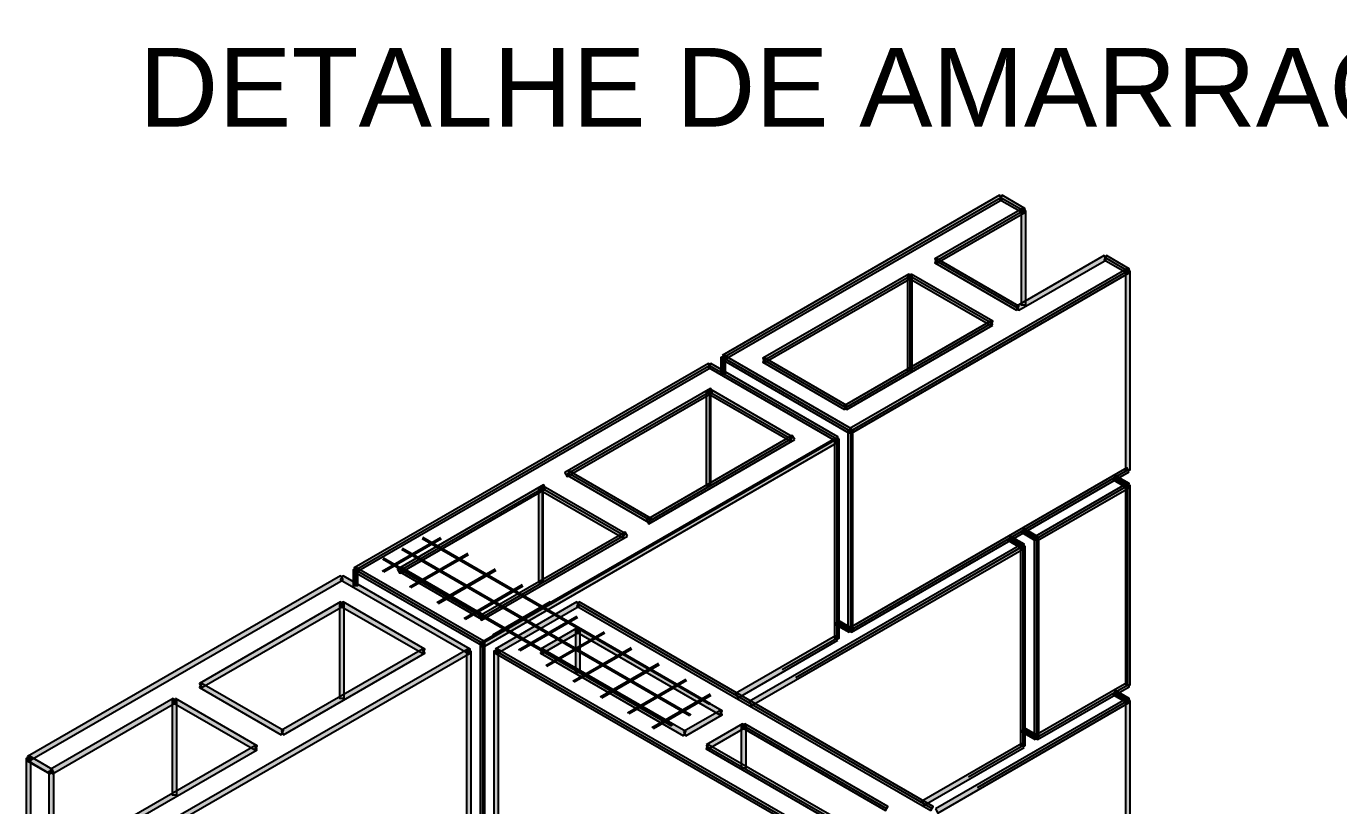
# Model space of a CAD drawing. Extents: x 0 to 119, y 0 to 84.
# Drawn here: x 50.92 to 55.92, y 66.06 to 69.04 of the extents above; entities that cross this region are included whole.
import ezdxf

# ---------------------------------------------------------------- set-up
doc = ezdxf.new("R2010")
doc.units = 0
doc.header["$MEASUREMENT"] = 0
doc.layers.add('3', color=7, linetype='CONTINUOUS')
doc.layers.add('4', color=5, linetype='CONTINUOUS')
doc.styles.add('TQS_ARIAL', font='arial.ttf')

msp = doc.modelspace()

# ---------------------------------------------------------------- linework, layer by layer
at = {"layer": '3', "color": 7, "linetype": 'Continuous'}
for p, q in [((53.575931, 67.771756), (54.635079, 68.383256)), ((54.635079, 68.383256), (54.721682, 68.333256)), ((54.388034, 68.140624), (54.721682, 68.333256)), ((55.033451, 68.153256), (55.120053, 68.103256)), ((54.060906, 67.491756), (55.120053, 68.103256)), ((54.060906, 67.491756), (55.120053, 68.103256)), ((54.699803, 67.960624), (54.388034, 68.140624)), ((54.699803, 67.960624), (54.388034, 68.140624)), ((53.731816, 67.761756), (54.288034, 68.082889)), ((54.288034, 68.082889), (54.288034, 67.722889)), ((54.599803, 67.902889), (54.288034, 68.082889)), ((54.043585, 67.581756), (54.599803, 67.902889)), ((53.575931, 67.771756), (53.575931, 67.711756)), ((53.575931, 67.771756), (54.060906, 67.491756)), ((53.731816, 67.761756), (54.043585, 67.581756)), ((52.172971, 66.961756), (53.52397, 67.741756)), ((53.52397, 67.741756), (54.008944, 67.461756)), ((52.985073, 67.330623), (53.52397, 67.641756)), ((53.52397, 67.641756), (53.52397, 67.281756)), ((53.52397, 67.641756), (53.835739, 67.461756)), ((52.657945, 66.681756), (54.008944, 67.461756)), ((52.657945, 66.681756), (54.008944, 67.461756)), ((53.296842, 67.150624), (53.835739, 67.461756)), ((54.008944, 67.461756), (54.008945, 66.701756)), ((54.060906, 67.491756), (54.060906, 66.731756)), ((54.060906, 67.491756), (54.060906, 66.731756)), ((53.296842, 67.150624), (52.985073, 67.330623)), ((54.060906, 66.731756), (55.120054, 67.343256)), ((55.068092, 67.313256), (55.120054, 67.283256)), ((52.346176, 66.961756), (52.885073, 67.272888)), ((52.885073, 67.272888), (52.885073, 66.912888)), ((53.196842, 67.092888), (52.885073, 67.272888)), ((54.771047, 67.081757), (55.120054, 67.283256)), ((55.120054, 66.523256), (55.120054, 67.283256)), ((54.719085, 67.111757), (54.771047, 67.081757)), ((52.657945, 66.781756), (53.196842, 67.092888)), ((53.85306, 66.551756), (54.719085, 67.051757)), ((54.667124, 67.081757), (54.719085, 67.051757)), ((54.719085, 67.051757), (54.719086, 66.291757)), ((54.771047, 67.081757), (54.771047, 66.321757)), ((52.172971, 66.961756), (52.657945, 66.681756)), ((52.172971, 66.961756), (52.657945, 66.681756)), ((52.172971, 66.961756), (52.172971, 66.901756)), ((52.346176, 66.961756), (52.657945, 66.781756)), ((52.657945, 66.681756), (53.142919, 66.961756)), ((53.021676, 66.831756), (54.372676, 66.051756)), ((54.008945, 66.761756), (54.060906, 66.731756)), ((53.801099, 66.581756), (54.008945, 66.701756)), ((52.657945, 66.681756), (52.657945, 65.921756)), ((52.709907, 66.651756), (54.060907, 65.871756)), ((54.771047, 66.321757), (55.120054, 66.523256)), ((54.545881, 66.131757), (55.120054, 66.463256)), ((55.068092, 66.493256), (55.120054, 66.463256)), ((55.068092, 66.493256), (55.120054, 66.463256)), ((53.653874, 66.366756), (54.199471, 66.051756)), ((54.719086, 66.351757), (54.771047, 66.321757)), ((53.51531, 66.286756), (54.060906, 65.971756)), ((54.51124, 66.171757), (54.719086, 66.291757))]:
    msp.add_line(p, q, dxfattribs=at)
for points in [[(53.571431, 67.77955), (53.580431, 67.763962), (54.639579, 68.375462), (54.630579, 68.39105), (53.571431, 67.77955)], [(54.639579, 68.39105), (54.630579, 68.375462), (54.717182, 68.325462), (54.726182, 68.34105), (54.639579, 68.39105)], [(54.726182, 68.325462), (54.717182, 68.34105), (54.383534, 68.148418), (54.392534, 68.13283), (54.726182, 68.325462)], [(54.730682, 68.333256), (54.712682, 68.333256), (54.712682, 67.973256), (54.730682, 67.973256), (54.730682, 68.333256)], [(54.695303, 67.95283), (54.704303, 67.968418), (54.392534, 68.148418), (54.383534, 68.13283), (54.695303, 67.95283)], [(55.037951, 68.145462), (55.028951, 68.16105), (54.695303, 67.968418), (54.704303, 67.95283), (55.037951, 68.145462)], [(55.115553, 68.095462), (55.124553, 68.11105), (55.037951, 68.16105), (55.028951, 68.145462), (55.115553, 68.095462)], [(54.056406, 67.499551), (54.065406, 67.483962), (55.124553, 68.095462), (55.115553, 68.11105), (54.056406, 67.499551)], [(55.129053, 68.103256), (55.111053, 68.103256), (55.111054, 67.343256), (55.129054, 67.343256), (55.129053, 68.103256)], [(54.292534, 68.075095), (54.283534, 68.090683), (53.727316, 67.76955), (53.736316, 67.753962), (54.292534, 68.075095)], [(54.297034, 68.082889), (54.279034, 68.082889), (54.279034, 67.722889), (54.297034, 67.722889), (54.297034, 68.082889)], [(54.292534, 68.090683), (54.283534, 68.075095), (54.595303, 67.895095), (54.604303, 67.910683), (54.292534, 68.090683)], [(54.604303, 67.895095), (54.595303, 67.910683), (54.039085, 67.589551), (54.048085, 67.573962), (54.604303, 67.895095)], [(53.52847, 67.733962), (53.51947, 67.74955), (52.168471, 66.96955), (52.177471, 66.953961), (53.52847, 67.733962)], [(54.004444, 67.453962), (54.013444, 67.469551), (53.52847, 67.74955), (53.51947, 67.733962), (54.004444, 67.453962)], [(53.584931, 67.771756), (53.566931, 67.771756), (53.566931, 67.711756), (53.584931, 67.711756), (53.584931, 67.771756)], [(53.580431, 67.77955), (53.571431, 67.763962), (54.056406, 67.483962), (54.065406, 67.499551), (53.580431, 67.77955)], [(54.039085, 67.573962), (54.048085, 67.589551), (53.736316, 67.76955), (53.727316, 67.753962), (54.039085, 67.573962)], [(53.53679, 67.638766), (53.52779, 67.654355), (52.971572, 67.333222), (52.980572, 67.317633), (53.53679, 67.638766)], [(53.831239, 67.453962), (53.840239, 67.46955), (53.52847, 67.64955), (53.51947, 67.633962), (53.831239, 67.453962)], [(53.52847, 67.644354), (53.51047, 67.644354), (53.51047, 67.284354), (53.52847, 67.284354), (53.52847, 67.644354)], [(54.008944, 67.446168), (53.999944, 67.461756), (52.648945, 66.681756), (52.657945, 66.666167), (54.008944, 67.446168)], [(53.848559, 67.458766), (53.839559, 67.474355), (53.283342, 67.153222), (53.292342, 67.137633), (53.848559, 67.458766)], [(54.017944, 67.461756), (53.999944, 67.461756), (53.999945, 66.701756), (54.017945, 66.701756), (54.017944, 67.461756)], [(54.051906, 66.731756), (54.069906, 66.731756), (54.069906, 67.491756), (54.051906, 67.491756), (54.051906, 66.731756)], [(55.124554, 67.335462), (55.115554, 67.35105), (54.056406, 66.739551), (54.065406, 66.723962), (55.124554, 67.335462)], [(53.292342, 67.142829), (53.301342, 67.158418), (52.989573, 67.338418), (52.980573, 67.322829), (53.292342, 67.142829)], [(55.115554, 67.275462), (55.124554, 67.29105), (55.072592, 67.32105), (55.063592, 67.305462), (55.115554, 67.275462)], [(52.898876, 67.270466), (52.889876, 67.286054), (52.333658, 66.964922), (52.342658, 66.949333), (52.898876, 67.270466)], [(52.889573, 67.275486), (52.871573, 67.275486), (52.871573, 66.915486), (52.889573, 66.915486), (52.889573, 67.275486)], [(53.192342, 67.085094), (53.201342, 67.100683), (52.889573, 67.280683), (52.880573, 67.265094), (53.192342, 67.085094)], [(55.124554, 67.275462), (55.115554, 67.29105), (54.766547, 67.089551), (54.775547, 67.073962), (55.124554, 67.275462)], [(55.111054, 66.523256), (55.129054, 66.523256), (55.129054, 67.283256), (55.111054, 67.283256), (55.111054, 66.523256)], [(53.210654, 67.090471), (53.201654, 67.10606), (52.645436, 66.784927), (52.654436, 66.769338), (53.210654, 67.090471)], [(54.766547, 67.073962), (54.775547, 67.089551), (54.723585, 67.119551), (54.714585, 67.103962), (54.766547, 67.073962)], [(53.675355, 66.45955), (53.684355, 66.443962), (54.723585, 67.043962), (54.714585, 67.059551), (53.675355, 66.45955)], [(54.714585, 67.043962), (54.723585, 67.059551), (54.671624, 67.089551), (54.662624, 67.073962), (54.714585, 67.043962)], [(54.728085, 67.051757), (54.710085, 67.051757), (54.710086, 66.291757), (54.728086, 66.291757), (54.728085, 67.051757)], [(54.780047, 67.081757), (54.762047, 67.081757), (54.762047, 66.321757), (54.780047, 66.321757), (54.780047, 67.081757)], [(52.181971, 66.961756), (52.163971, 66.961756), (52.163971, 66.901756), (52.181971, 66.901756), (52.181971, 66.961756)], [(52.653445, 66.673961), (52.662445, 66.68955), (52.177471, 66.96955), (52.168471, 66.953961), (52.653445, 66.673961)], [(52.653445, 66.773961), (52.662445, 66.78955), (52.350676, 66.96955), (52.341676, 66.953961), (52.653445, 66.773961)], [(52.125509, 66.923961), (52.116509, 66.93955), (50.921561, 66.249645), (50.930561, 66.234057), (52.125509, 66.923961)], [(52.601484, 66.643961), (52.610484, 66.65955), (52.125509, 66.93955), (52.116509, 66.923961), (52.601484, 66.643961)], [(52.125509, 66.823961), (52.116509, 66.83955), (51.577612, 66.528417), (51.586612, 66.512829), (52.125509, 66.823961)], [(52.130009, 66.831755), (52.112009, 66.831755), (52.112009, 66.471755), (52.130009, 66.471755), (52.130009, 66.831755)], [(52.428278, 66.643961), (52.437278, 66.65955), (52.125509, 66.83955), (52.116509, 66.823961), (52.428278, 66.643961)], [(52.705407, 66.65955), (52.714407, 66.643962), (53.026176, 66.823962), (53.017176, 66.83955), (52.705407, 66.65955)], [(54.368176, 66.043962), (54.377176, 66.059551), (53.026176, 66.83955), (53.017176, 66.823962), (54.368176, 66.043962)], [(54.056406, 66.723962), (54.065406, 66.739551), (54.013445, 66.769551), (54.004445, 66.753962), (54.056406, 66.723962)], [(53.026176, 66.723962), (53.017176, 66.73955), (52.878612, 66.65955), (52.887612, 66.643962), (53.026176, 66.723962)], [(53.030676, 66.731756), (53.012676, 66.731756), (53.012676, 66.571756), (53.030676, 66.571756), (53.030676, 66.731756)], [(53.026176, 66.73955), (53.017176, 66.723962), (53.562772, 66.408962), (53.571772, 66.42455), (53.026176, 66.73955)], [(54.013445, 66.693962), (54.004445, 66.709551), (53.623394, 66.48955), (53.632394, 66.473962), (54.013445, 66.693962)], [(51.406535, 65.969646), (51.415535, 65.954057), (52.610484, 66.643961), (52.601484, 66.65955), (51.406535, 65.969646)], [(51.889381, 66.348417), (51.898381, 66.332829), (52.437278, 66.643961), (52.428278, 66.65955), (51.889381, 66.348417)], [(52.614984, 66.651756), (52.596984, 66.651756), (52.596984, 65.891756), (52.614984, 65.891756), (52.614984, 66.651756)], [(52.648945, 65.921756), (52.666945, 65.921756), (52.666945, 66.681756), (52.648945, 66.681756), (52.648945, 65.921756)], [(52.718907, 66.651756), (52.700907, 66.651756), (52.700907, 65.891756), (52.718907, 65.891756), (52.718907, 66.651756)], [(52.714407, 66.65955), (52.705407, 66.643962), (54.056407, 65.863962), (54.065407, 65.879551), (52.714407, 66.65955)], [(53.424208, 66.328962), (53.433208, 66.34455), (52.887612, 66.65955), (52.878612, 66.643962), (53.424208, 66.328962)], [(51.586612, 66.528417), (51.577612, 66.512829), (51.889381, 66.332829), (51.898381, 66.348417), (51.586612, 66.528417)], [(54.766547, 66.329551), (54.775547, 66.313962), (55.124554, 66.515462), (55.115554, 66.53105), (54.766547, 66.329551)], [(55.115554, 66.455462), (55.124554, 66.47105), (55.072592, 66.50105), (55.063593, 66.485462), (55.115554, 66.455462)], [(51.008164, 66.199645), (51.017164, 66.184057), (51.486612, 66.455093), (51.477612, 66.470682), (51.008164, 66.199645)], [(51.491112, 66.462888), (51.473112, 66.462888), (51.473112, 66.102888), (51.491112, 66.102888), (51.491112, 66.462888)], [(51.486612, 66.470682), (51.477612, 66.455093), (51.789381, 66.275094), (51.798381, 66.290682), (51.486612, 66.470682)], [(54.385496, 66.049551), (54.394496, 66.033962), (55.124554, 66.455462), (55.115554, 66.47105), (54.385496, 66.049551)], [(55.129054, 66.463256), (55.111054, 66.463256), (55.111054, 65.703256), (55.129054, 65.703256), (55.129054, 66.463256)], [(53.424208, 66.34455), (53.433208, 66.328962), (53.571772, 66.408962), (53.562772, 66.42455), (53.424208, 66.34455)], [(53.51081, 66.29455), (53.51981, 66.278962), (53.658374, 66.358962), (53.649374, 66.37455), (53.51081, 66.29455)], [(53.662874, 66.366756), (53.644874, 66.366756), (53.644874, 66.206756), (53.662874, 66.206756), (53.662874, 66.366756)], [(53.658374, 66.37455), (53.649374, 66.358962), (54.194971, 66.043962), (54.203971, 66.059551), (53.658374, 66.37455)], [(54.766547, 66.313962), (54.775547, 66.329551), (54.723586, 66.359551), (54.714586, 66.343962), (54.766547, 66.313962)], [(54.056406, 65.963962), (54.065406, 65.979551), (53.51981, 66.29455), (53.51081, 66.278962), (54.056406, 65.963962)], [(54.723586, 66.283962), (54.714586, 66.299551), (54.333535, 66.079551), (54.342535, 66.063962), (54.723586, 66.283962)], [(51.007664, 66.183191), (51.017664, 66.200511), (50.931061, 66.250511), (50.921061, 66.233191), (51.007664, 66.183191)], [(51.008164, 66.184057), (51.017164, 66.199645), (50.930561, 66.249645), (50.921561, 66.234057), (51.008164, 66.184057)], [(51.798381, 66.275094), (51.789381, 66.290682), (51.319933, 66.019646), (51.328933, 66.004057), (51.798381, 66.275094)], [(50.935061, 66.241851), (50.917061, 66.241851), (50.917061, 65.481851), (50.935061, 65.481851), (50.935061, 66.241851)], [(51.022664, 66.191851), (51.002664, 66.191851), (51.002664, 65.431851), (51.022664, 65.431851), (51.022664, 66.191851)]]:
    msp.add_lwpolyline(points, dxfattribs=at)
for points in [[(53.571431, 67.77955), (54.639579, 68.375462), (54.630579, 68.39105)], [(53.571431, 67.77955), (54.630579, 68.39105), (53.571431, 67.77955)], [(53.571431, 67.77955), (53.580431, 67.763962), (54.639579, 68.375462)], [(54.639579, 68.39105), (54.630579, 68.375462), (54.717182, 68.325462)], [(54.639579, 68.39105), (54.717182, 68.325462), (54.726182, 68.34105)], [(54.639579, 68.39105), (54.726182, 68.34105), (54.639579, 68.39105)], [(54.726182, 68.325462), (54.717182, 68.34105), (54.383534, 68.148418)], [(54.726182, 68.325462), (54.383534, 68.148418), (54.392534, 68.13283)], [(54.726182, 68.325462), (54.392534, 68.13283), (54.726182, 68.325462)], [(54.730682, 68.333256), (54.712682, 68.333256), (54.712682, 67.973256)], [(54.730682, 68.333256), (54.712682, 67.973256), (54.730682, 67.973256)], [(54.730682, 68.333256), (54.730682, 67.973256), (54.730682, 68.333256)], [(54.695303, 67.95283), (54.392534, 68.148418), (54.383534, 68.13283)], [(54.695303, 67.95283), (54.704303, 67.968418), (54.392534, 68.148418)], [(55.037951, 68.145462), (55.028951, 68.16105), (54.695303, 67.968418)], [(55.115553, 68.095462), (55.037951, 68.16105), (55.028951, 68.145462)], [(55.115553, 68.095462), (55.124553, 68.11105), (55.037951, 68.16105)], [(54.056406, 67.499551), (55.124553, 68.095462), (55.115553, 68.11105)], [(54.056406, 67.499551), (55.115553, 68.11105), (54.056406, 67.499551)], [(54.695303, 67.95283), (54.383534, 68.13283), (54.695303, 67.95283)], [(55.037951, 68.145462), (54.695303, 67.968418), (54.704303, 67.95283)], [(55.037951, 68.145462), (54.704303, 67.95283), (55.037951, 68.145462)], [(55.115553, 68.095462), (55.028951, 68.145462), (55.115553, 68.095462)], [(55.129053, 68.103256), (55.111053, 68.103256), (55.111054, 67.343256)], [(55.129053, 68.103256), (55.111054, 67.343256), (55.129054, 67.343256)], [(55.129053, 68.103256), (55.129054, 67.343256), (55.129053, 68.103256)], [(54.292534, 68.075095), (54.283534, 68.090683), (53.727316, 67.76955)], [(54.292534, 68.075095), (53.727316, 67.76955), (53.736316, 67.753962)], [(54.292534, 68.075095), (53.736316, 67.753962), (54.292534, 68.075095)], [(54.056406, 67.499551), (54.065406, 67.483962), (55.124553, 68.095462)], [(54.297034, 68.082889), (54.279034, 68.082889), (54.279034, 67.722889)], [(54.297034, 68.082889), (54.279034, 67.722889), (54.297034, 67.722889)], [(54.292534, 68.090683), (54.283534, 68.075095), (54.595303, 67.895095)], [(54.292534, 68.090683), (54.595303, 67.895095), (54.604303, 67.910683)], [(54.292534, 68.090683), (54.604303, 67.910683), (54.292534, 68.090683)], [(54.297034, 68.082889), (54.297034, 67.722889), (54.297034, 68.082889)], [(54.604303, 67.895095), (54.595303, 67.910683), (54.039085, 67.589551)], [(54.604303, 67.895095), (54.039085, 67.589551), (54.048085, 67.573962)], [(54.604303, 67.895095), (54.048085, 67.573962), (54.604303, 67.895095)], [(53.52847, 67.733962), (53.51947, 67.74955), (52.168471, 66.96955)], [(54.004444, 67.453962), (53.52847, 67.74955), (53.51947, 67.733962)], [(54.004444, 67.453962), (54.013444, 67.469551), (53.52847, 67.74955)], [(53.584931, 67.771756), (53.566931, 67.771756), (53.566931, 67.711756)], [(53.584931, 67.771756), (53.566931, 67.711756), (53.584931, 67.711756)], [(53.580431, 67.77955), (53.571431, 67.763962), (54.056406, 67.483962)], [(53.580431, 67.77955), (54.056406, 67.483962), (54.065406, 67.499551)], [(53.580431, 67.77955), (54.065406, 67.499551), (53.580431, 67.77955)], [(53.584931, 67.771756), (53.584931, 67.711756), (53.584931, 67.771756)], [(54.039085, 67.573962), (53.736316, 67.76955), (53.727316, 67.753962)], [(54.039085, 67.573962), (53.727316, 67.753962), (54.039085, 67.573962)], [(54.039085, 67.573962), (54.048085, 67.589551), (53.736316, 67.76955)], [(53.52847, 67.733962), (52.168471, 66.96955), (52.177471, 66.953961)], [(53.52847, 67.733962), (52.177471, 66.953961), (53.52847, 67.733962)], [(54.004444, 67.453962), (53.51947, 67.733962), (54.004444, 67.453962)], [(53.53679, 67.638766), (53.52779, 67.654355), (52.971572, 67.333222)], [(53.831239, 67.453962), (53.52847, 67.64955), (53.51947, 67.633962)], [(53.831239, 67.453962), (53.840239, 67.46955), (53.52847, 67.64955)], [(53.53679, 67.638766), (52.971572, 67.333222), (52.980572, 67.317633)], [(53.53679, 67.638766), (52.980572, 67.317633), (53.53679, 67.638766)], [(53.52847, 67.644354), (53.51047, 67.644354), (53.51047, 67.284354)], [(53.52847, 67.644354), (53.51047, 67.284354), (53.52847, 67.284354)], [(53.831239, 67.453962), (53.51947, 67.633962), (53.831239, 67.453962)], [(53.52847, 67.644354), (53.52847, 67.284354), (53.52847, 67.644354)], [(54.008944, 67.446168), (53.999944, 67.461756), (52.648945, 66.681756)], [(54.008944, 67.446168), (52.648945, 66.681756), (52.657945, 66.666167)], [(54.008944, 67.446168), (52.657945, 66.666167), (54.008944, 67.446168)], [(53.848559, 67.458766), (53.839559, 67.474355), (53.283342, 67.153222)], [(53.848559, 67.458766), (53.283342, 67.153222), (53.292342, 67.137633)], [(53.848559, 67.458766), (53.292342, 67.137633), (53.848559, 67.458766)], [(54.017944, 67.461756), (53.999944, 67.461756), (53.999945, 66.701756)], [(54.017944, 67.461756), (53.999945, 66.701756), (54.017945, 66.701756)], [(54.017944, 67.461756), (54.017945, 66.701756), (54.017944, 67.461756)], [(54.051906, 66.731756), (54.069906, 66.731756), (54.069906, 67.491756)], [(54.051906, 66.731756), (54.069906, 67.491756), (54.051906, 67.491756)], [(54.051906, 66.731756), (54.051906, 67.491756), (54.051906, 66.731756)], [(55.124554, 67.335462), (55.115554, 67.35105), (54.056406, 66.739551)], [(53.292342, 67.142829), (52.989573, 67.338418), (52.980573, 67.322829)], [(53.292342, 67.142829), (52.980573, 67.322829), (53.292342, 67.142829)], [(53.292342, 67.142829), (53.301342, 67.158418), (52.989573, 67.338418)], [(55.124554, 67.335462), (54.056406, 66.739551), (54.065406, 66.723962)], [(55.124554, 67.335462), (54.065406, 66.723962), (55.124554, 67.335462)], [(55.115554, 67.275462), (55.072592, 67.32105), (55.063592, 67.305462)], [(55.115554, 67.275462), (55.063592, 67.305462), (55.115554, 67.275462)], [(55.115554, 67.275462), (55.124554, 67.29105), (55.072592, 67.32105)], [(52.898876, 67.270466), (52.889876, 67.286054), (52.333658, 66.964922)], [(52.898876, 67.270466), (52.333658, 66.964922), (52.342658, 66.949333)], [(52.898876, 67.270466), (52.342658, 66.949333), (52.898876, 67.270466)], [(52.889573, 67.275486), (52.871573, 67.275486), (52.871573, 66.915486)], [(52.889573, 67.275486), (52.871573, 66.915486), (52.889573, 66.915486)], [(53.192342, 67.085094), (52.889573, 67.280683), (52.880573, 67.265094)], [(53.192342, 67.085094), (52.880573, 67.265094), (53.192342, 67.085094)], [(53.192342, 67.085094), (53.201342, 67.100683), (52.889573, 67.280683)], [(52.889573, 67.275486), (52.889573, 66.915486), (52.889573, 67.275486)], [(55.124554, 67.275462), (55.115554, 67.29105), (54.766547, 67.089551)], [(55.124554, 67.275462), (54.766547, 67.089551), (54.775547, 67.073962)], [(55.124554, 67.275462), (54.775547, 67.073962), (55.124554, 67.275462)], [(55.111054, 66.523256), (55.129054, 66.523256), (55.129054, 67.283256)], [(55.111054, 66.523256), (55.129054, 67.283256), (55.111054, 67.283256)], [(55.111054, 66.523256), (55.111054, 67.283256), (55.111054, 66.523256)], [(53.210654, 67.090471), (53.201654, 67.10606), (52.645436, 66.784927)], [(54.766547, 67.073962), (54.723585, 67.119551), (54.714585, 67.103962)], [(54.766547, 67.073962), (54.714585, 67.103962), (54.766547, 67.073962)], [(54.766547, 67.073962), (54.775547, 67.089551), (54.723585, 67.119551)], [(53.210654, 67.090471), (52.645436, 66.784927), (52.654436, 66.769338)], [(53.210654, 67.090471), (52.654436, 66.769338), (53.210654, 67.090471)], [(53.675355, 66.45955), (54.723585, 67.043962), (54.714585, 67.059551)], [(53.675355, 66.45955), (54.714585, 67.059551), (53.675355, 66.45955)], [(54.714585, 67.043962), (54.671624, 67.089551), (54.662624, 67.073962)], [(54.714585, 67.043962), (54.662624, 67.073962), (54.714585, 67.043962)], [(54.714585, 67.043962), (54.723585, 67.059551), (54.671624, 67.089551)], [(54.728085, 67.051757), (54.710085, 67.051757), (54.710086, 66.291757)], [(54.728085, 67.051757), (54.710086, 66.291757), (54.728086, 66.291757)], [(54.728085, 67.051757), (54.728086, 66.291757), (54.728085, 67.051757)], [(54.780047, 67.081757), (54.762047, 67.081757), (54.762047, 66.321757)], [(54.780047, 67.081757), (54.762047, 66.321757), (54.780047, 66.321757)], [(54.780047, 67.081757), (54.780047, 66.321757), (54.780047, 67.081757)], [(53.675355, 66.45955), (53.684355, 66.443962), (54.723585, 67.043962)], [(52.181971, 66.961756), (52.163971, 66.961756), (52.163971, 66.901756)], [(52.181971, 66.961756), (52.163971, 66.901756), (52.181971, 66.901756)], [(52.653445, 66.673961), (52.177471, 66.96955), (52.168471, 66.953961)], [(52.653445, 66.673961), (52.168471, 66.953961), (52.653445, 66.673961)], [(52.653445, 66.673961), (52.662445, 66.68955), (52.177471, 66.96955)], [(52.181971, 66.961756), (52.181971, 66.901756), (52.181971, 66.961756)], [(52.653445, 66.773961), (52.350676, 66.96955), (52.341676, 66.953961)], [(52.653445, 66.773961), (52.341676, 66.953961), (52.653445, 66.773961)], [(52.653445, 66.773961), (52.662445, 66.78955), (52.350676, 66.96955)], [(52.125509, 66.923961), (52.116509, 66.93955), (50.921561, 66.249645)], [(52.125509, 66.923961), (50.921561, 66.249645), (50.930561, 66.234057)], [(52.125509, 66.923961), (50.930561, 66.234057), (52.125509, 66.923961)], [(52.601484, 66.643961), (52.125509, 66.93955), (52.116509, 66.923961)], [(52.601484, 66.643961), (52.116509, 66.923961), (52.601484, 66.643961)], [(52.601484, 66.643961), (52.610484, 66.65955), (52.125509, 66.93955)], [(52.125509, 66.823961), (52.116509, 66.83955), (51.577612, 66.528417)], [(52.125509, 66.823961), (51.577612, 66.528417), (51.586612, 66.512829)], [(52.125509, 66.823961), (51.586612, 66.512829), (52.125509, 66.823961)], [(52.130009, 66.831755), (52.112009, 66.831755), (52.112009, 66.471755)], [(52.130009, 66.831755), (52.112009, 66.471755), (52.130009, 66.471755)], [(52.428278, 66.643961), (52.125509, 66.83955), (52.116509, 66.823961)], [(52.428278, 66.643961), (52.116509, 66.823961), (52.428278, 66.643961)], [(52.428278, 66.643961), (52.437278, 66.65955), (52.125509, 66.83955)], [(52.130009, 66.831755), (52.130009, 66.471755), (52.130009, 66.831755)], [(52.705407, 66.65955), (53.026176, 66.823962), (53.017176, 66.83955)], [(52.705407, 66.65955), (53.017176, 66.83955), (52.705407, 66.65955)], [(52.705407, 66.65955), (52.714407, 66.643962), (53.026176, 66.823962)], [(54.368176, 66.043962), (53.026176, 66.83955), (53.017176, 66.823962)], [(54.368176, 66.043962), (53.017176, 66.823962), (54.368176, 66.043962)], [(54.368176, 66.043962), (54.377176, 66.059551), (53.026176, 66.83955)], [(54.056406, 66.723962), (54.013445, 66.769551), (54.004445, 66.753962)], [(54.056406, 66.723962), (54.004445, 66.753962), (54.056406, 66.723962)], [(54.056406, 66.723962), (54.065406, 66.739551), (54.013445, 66.769551)], [(53.026176, 66.723962), (53.017176, 66.73955), (52.878612, 66.65955)], [(53.026176, 66.723962), (52.878612, 66.65955), (52.887612, 66.643962)], [(53.026176, 66.723962), (52.887612, 66.643962), (53.026176, 66.723962)], [(53.030676, 66.731756), (53.012676, 66.731756), (53.012676, 66.571756)], [(53.030676, 66.731756), (53.012676, 66.571756), (53.030676, 66.571756)], [(53.026176, 66.73955), (53.017176, 66.723962), (53.562772, 66.408962)], [(53.026176, 66.73955), (53.562772, 66.408962), (53.571772, 66.42455)], [(53.026176, 66.73955), (53.571772, 66.42455), (53.026176, 66.73955)], [(53.030676, 66.731756), (53.030676, 66.571756), (53.030676, 66.731756)], [(54.013445, 66.693962), (54.004445, 66.709551), (53.623394, 66.48955)], [(51.406535, 65.969646), (52.610484, 66.643961), (52.601484, 66.65955)], [(51.406535, 65.969646), (52.601484, 66.65955), (51.406535, 65.969646)], [(51.889381, 66.348417), (52.437278, 66.643961), (52.428278, 66.65955)], [(51.889381, 66.348417), (52.428278, 66.65955), (51.889381, 66.348417)], [(52.614984, 66.651756), (52.596984, 66.651756), (52.596984, 65.891756)], [(52.614984, 66.651756), (52.596984, 65.891756), (52.614984, 65.891756)], [(52.614984, 66.651756), (52.614984, 65.891756), (52.614984, 66.651756)], [(52.648945, 65.921756), (52.666945, 65.921756), (52.666945, 66.681756)], [(52.648945, 65.921756), (52.666945, 66.681756), (52.648945, 66.681756)], [(52.648945, 65.921756), (52.648945, 66.681756), (52.648945, 65.921756)], [(52.718907, 66.651756), (52.700907, 66.651756), (52.700907, 65.891756)], [(52.718907, 66.651756), (52.700907, 65.891756), (52.718907, 65.891756)], [(52.714407, 66.65955), (52.705407, 66.643962), (54.056407, 65.863962)], [(52.714407, 66.65955), (54.056407, 65.863962), (54.065407, 65.879551)], [(52.714407, 66.65955), (54.065407, 65.879551), (52.714407, 66.65955)], [(52.718907, 66.651756), (52.718907, 65.891756), (52.718907, 66.651756)], [(53.424208, 66.328962), (52.887612, 66.65955), (52.878612, 66.643962)], [(53.424208, 66.328962), (53.433208, 66.34455), (52.887612, 66.65955)], [(54.013445, 66.693962), (53.623394, 66.48955), (53.632394, 66.473962)], [(54.013445, 66.693962), (53.632394, 66.473962), (54.013445, 66.693962)], [(51.406535, 65.969646), (51.415535, 65.954057), (52.610484, 66.643961)], [(51.889381, 66.348417), (51.898381, 66.332829), (52.437278, 66.643961)], [(53.424208, 66.328962), (52.878612, 66.643962), (53.424208, 66.328962)], [(51.586612, 66.528417), (51.577612, 66.512829), (51.889381, 66.332829)], [(51.586612, 66.528417), (51.889381, 66.332829), (51.898381, 66.348417)], [(51.586612, 66.528417), (51.898381, 66.348417), (51.586612, 66.528417)], [(54.766547, 66.329551), (55.124554, 66.515462), (55.115554, 66.53105)], [(54.766547, 66.329551), (55.115554, 66.53105), (54.766547, 66.329551)], [(54.766547, 66.329551), (54.775547, 66.313962), (55.124554, 66.515462)], [(55.115554, 66.455462), (55.072592, 66.50105), (55.063593, 66.485462)], [(55.115554, 66.455462), (55.124554, 66.47105), (55.072592, 66.50105)], [(51.008164, 66.199645), (51.486612, 66.455093), (51.477612, 66.470682)], [(51.008164, 66.199645), (51.477612, 66.470682), (51.008164, 66.199645)], [(51.008164, 66.199645), (51.017164, 66.184057), (51.486612, 66.455093)], [(51.491112, 66.462888), (51.473112, 66.462888), (51.473112, 66.102888)], [(51.491112, 66.462888), (51.473112, 66.102888), (51.491112, 66.102888)], [(51.486612, 66.470682), (51.477612, 66.455093), (51.789381, 66.275094)], [(51.486612, 66.470682), (51.789381, 66.275094), (51.798381, 66.290682)], [(51.486612, 66.470682), (51.798381, 66.290682), (51.486612, 66.470682)], [(51.491112, 66.462888), (51.491112, 66.102888), (51.491112, 66.462888)], [(54.385496, 66.049551), (55.124554, 66.455462), (55.115554, 66.47105)], [(54.385496, 66.049551), (55.115554, 66.47105), (54.385496, 66.049551)], [(54.385496, 66.049551), (54.394496, 66.033962), (55.124554, 66.455462)], [(55.115554, 66.455462), (55.063593, 66.485462), (55.115554, 66.455462)], [(55.129054, 66.463256), (55.111054, 66.463256), (55.111054, 65.703256)], [(55.129054, 66.463256), (55.111054, 65.703256), (55.129054, 65.703256)], [(55.129054, 66.463256), (55.129054, 65.703256), (55.129054, 66.463256)], [(53.424208, 66.34455), (53.571772, 66.408962), (53.562772, 66.42455)], [(53.424208, 66.34455), (53.562772, 66.42455), (53.424208, 66.34455)], [(53.424208, 66.34455), (53.433208, 66.328962), (53.571772, 66.408962)], [(53.51081, 66.29455), (53.658374, 66.358962), (53.649374, 66.37455)], [(53.51081, 66.29455), (53.649374, 66.37455), (53.51081, 66.29455)], [(53.51081, 66.29455), (53.51981, 66.278962), (53.658374, 66.358962)], [(53.662874, 66.366756), (53.644874, 66.366756), (53.644874, 66.206756)], [(53.662874, 66.366756), (53.644874, 66.206756), (53.662874, 66.206756)], [(53.658374, 66.37455), (53.649374, 66.358962), (54.194971, 66.043962)], [(53.658374, 66.37455), (54.194971, 66.043962), (54.203971, 66.059551)], [(53.658374, 66.37455), (54.203971, 66.059551), (53.658374, 66.37455)], [(53.662874, 66.366756), (53.662874, 66.206756), (53.662874, 66.366756)], [(54.766547, 66.313962), (54.723586, 66.359551), (54.714586, 66.343962)], [(54.766547, 66.313962), (54.775547, 66.329551), (54.723586, 66.359551)], [(54.056406, 65.963962), (53.51981, 66.29455), (53.51081, 66.278962)], [(54.056406, 65.963962), (54.065406, 65.979551), (53.51981, 66.29455)], [(54.723586, 66.283962), (54.714586, 66.299551), (54.333535, 66.079551)], [(54.766547, 66.313962), (54.714586, 66.343962), (54.766547, 66.313962)], [(51.007664, 66.183191), (50.931061, 66.250511), (50.921061, 66.233191)], [(51.008164, 66.184057), (50.930561, 66.249645), (50.921561, 66.234057)], [(51.008164, 66.184057), (51.017164, 66.199645), (50.930561, 66.249645)], [(51.007664, 66.183191), (51.017664, 66.200511), (50.931061, 66.250511)], [(51.798381, 66.275094), (51.789381, 66.290682), (51.319933, 66.019646)], [(51.798381, 66.275094), (51.319933, 66.019646), (51.328933, 66.004057)], [(51.798381, 66.275094), (51.328933, 66.004057), (51.798381, 66.275094)], [(54.056406, 65.963962), (53.51081, 66.278962), (54.056406, 65.963962)], [(54.723586, 66.283962), (54.333535, 66.079551), (54.342535, 66.063962)], [(54.723586, 66.283962), (54.342535, 66.063962), (54.723586, 66.283962)], [(50.935061, 66.241851), (50.917061, 66.241851), (50.917061, 65.481851)], [(50.935061, 66.241851), (50.917061, 65.481851), (50.935061, 65.481851)], [(51.007664, 66.183191), (50.921061, 66.233191), (51.007664, 66.183191)], [(51.008164, 66.184057), (50.921561, 66.234057), (51.008164, 66.184057)], [(50.935061, 66.241851), (50.935061, 65.481851), (50.935061, 66.241851)], [(51.022664, 66.191851), (51.002664, 66.191851), (51.002664, 65.431851)], [(51.022664, 66.191851), (51.002664, 65.431851), (51.022664, 65.431851)], [(51.022664, 66.191851), (51.022664, 65.431851), (51.022664, 66.191851)]]:
    msp.add_solid(points, dxfattribs=at)
at = {"layer": '4', "color": 5, "linetype": 'Continuous'}
for p, q in [((52.49765, 67.084131), (52.275111, 66.955648)), ((52.50015, 67.0798), (52.280111, 66.952761)), ((53.523012, 66.448089), (52.427467, 67.080601)), ((53.528012, 66.450975), (52.429967, 67.084931)), ((53.380424, 66.365765), (52.277586, 67.002489)), ((53.385424, 66.368652), (52.280086, 67.006819)), ((53.448523, 66.405082), (52.350186, 67.039206)), ((53.453523, 66.407969), (52.352686, 67.043537)), ((52.601573, 67.024131), (52.379034, 66.895648)), ((52.604073, 67.0198), (52.384034, 66.892761)), ((52.705496, 66.964131), (52.482958, 66.835648)), ((52.707996, 66.959801), (52.487958, 66.832761)), ((52.809419, 66.904131), (52.586881, 66.775648)), ((52.811919, 66.899801), (52.591881, 66.772761)), ((52.915842, 66.839801), (52.695804, 66.712761)), ((52.918342, 66.83547), (52.700804, 66.709874)), ((53.017266, 66.784131), (52.794727, 66.655648)), ((53.019766, 66.779801), (52.799727, 66.652761)), ((53.121189, 66.724131), (52.89865, 66.595648)), ((53.123689, 66.719801), (52.90365, 66.592761)), ((53.225112, 66.664131), (53.002573, 66.535648)), ((53.227612, 66.659801), (53.007573, 66.532761)), ((53.329035, 66.604131), (53.106496, 66.475648)), ((53.331535, 66.599801), (53.111496, 66.472761)), ((53.432958, 66.544131), (53.210419, 66.415648)), ((53.435458, 66.539801), (53.215419, 66.412761)), ((53.526716, 66.487017), (53.304177, 66.358534)), ((53.529216, 66.482687), (53.309177, 66.355647))]:
    msp.add_line(p, q, dxfattribs=at)

# ---------------------------------------------------------------- texts
at = {"layer": '3', "color": 7, "linetype": 'Continuous', "style": 'TQS_ARIAL'}
msp.add_text('DETALHE DE AMARRAÇÃO DE PAREDES NÃO ESTRUTURAIS', height=0.3, rotation=0.000025, dxfattribs=at).set_placement((51.347038, 68.653415))

doc.saveas('drawing.dxf')
